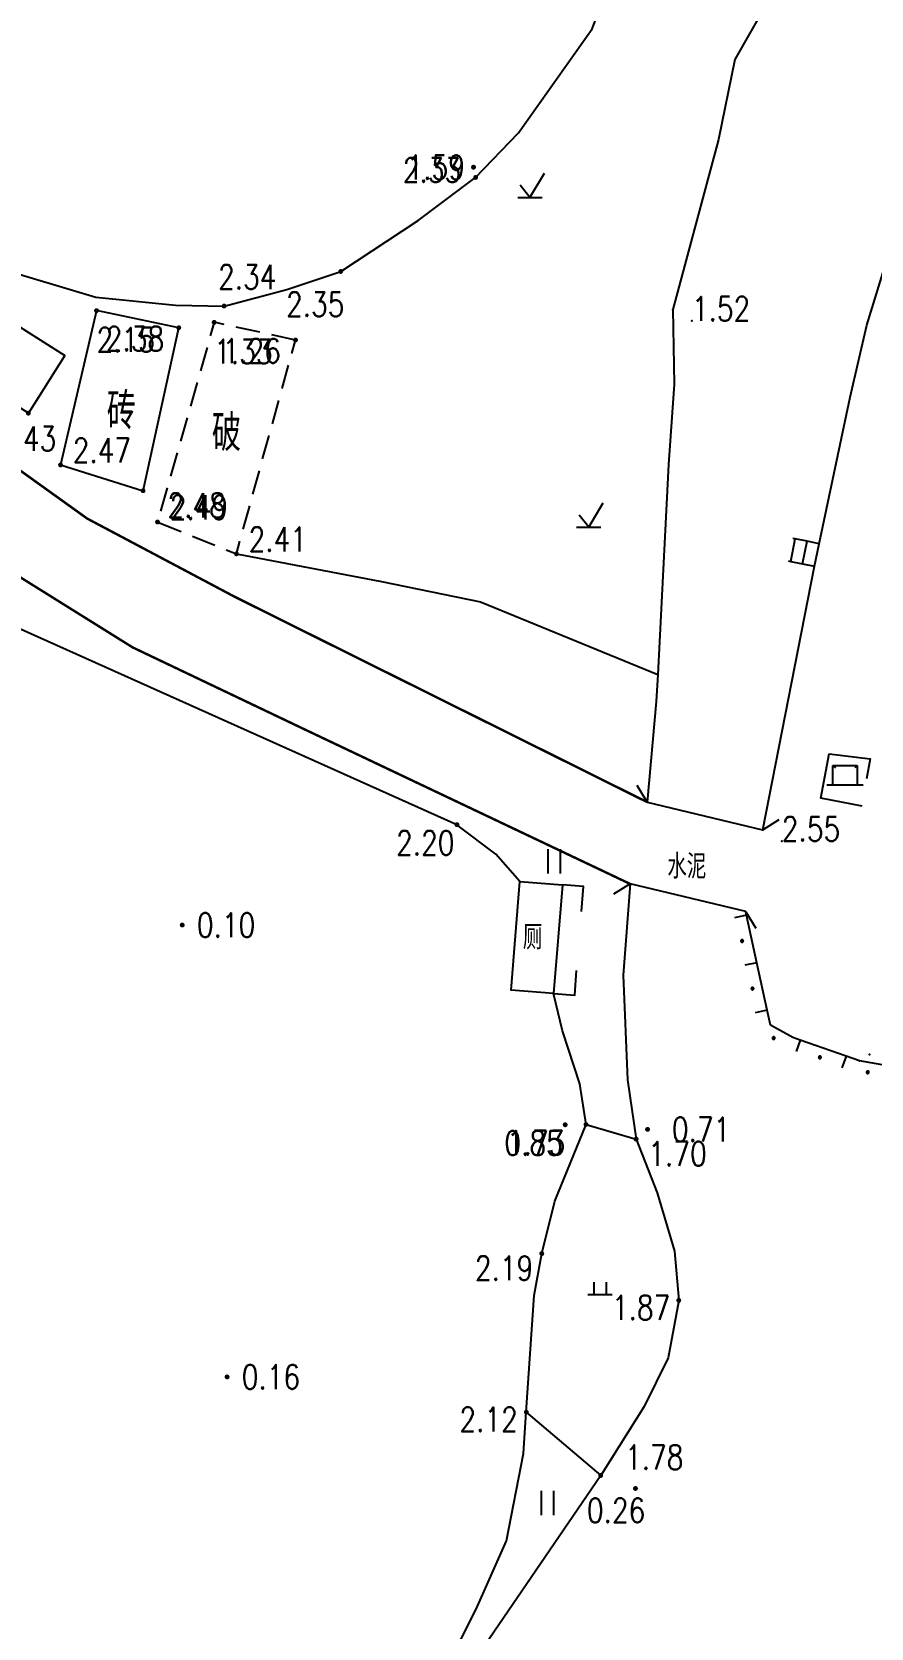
# Model space of a CAD drawing. Extents: x 500064 to 501389, y 2542464 to 2545400.
# Drawn here: x 500835.7 to 500870.2, y 2543821.3 to 2543887 of the extents above; entities that cross this region are included whole.
import ezdxf
from ezdxf.enums import TextEntityAlignment as Align

# ---------------------------------------------------------------- set-up
doc = ezdxf.new("R2010")
doc.units = 0
doc.header["$LTSCALE"] = 0.5
doc.linetypes.add('CENTER', pattern=[50.8, 31.75, -6.35, 6.35, -6.35])
doc.linetypes.add('X5', pattern=[3, 2, -1])
doc.layers.get('0').update_dxf_attribs({"linetype": 'CONTINUOUS', "lineweight": 5})
doc.layers.add('GCD', color=8, linetype='CONTINUOUS')
doc.layers.add('地形图', color=8, linetype='CONTINUOUS')
doc.styles.add('HZ', font='romans.shx', dxfattribs={"width": 0.8, "bigfont": 'hztxt.shx'})
doc.linetypes.add('10421', pattern='A,2,[150,AAA.SHX,S=1,R=0,X=0,Y=1],1e-11', length=2)
doc.linetypes.add('1161', pattern='A,0,[149,AAA.SHX,S=0.15,R=0,X=0,Y=0],-1.6', length=1.6)

# ---------------------------------------------------------------- blocks, each defined once
blk = doc.blocks.new('GC200')
at = {"linetype": 'Continuous', "const_width": 0.2, "flags": 128}
blk.add_lwpolyline([(-0.1, 0, 1), (0.1, 0, 1)], format="xyb", close=True, dxfattribs=at)
blk = doc.blocks.new('gc121')
for p, q in [((-0.5, -1), (-0.5, 1)), ((0.5, -1), (0.5, 1))]:
    blk.add_line(p, q)
blk = doc.blocks.new('gc119')
for p, q in [((-1, 0), (1, 0)), ((-0.5, 1), (-0.5, 0)), ((0.5, 1), (0.5, 0))]:
    blk.add_line(p, q)

msp = doc.modelspace()

# ---------------------------------------------------------------- linework, layer by layer
at = {"layer": '地形图', "linetype": '10421', "flags": 128}
msp.add_lwpolyline([(500844.444, 2543935.189), (500841.607, 2543935.152), (500838.849, 2543934.758), (500836.803, 2543933.444), (500833.059, 2543930.502), (500831.948, 2543928.912), (500831.205, 2543927.219), (500825.832, 2543910.869), (500823.073, 2543899.956), (500821.14, 2543892.588), (500821.048, 2543890.105), (500821.752, 2543888.035), (500825.685, 2543881.802), (500827.069, 2543880.361), (500829.055, 2543879.283), (500834.287, 2543877.27), (500838.371, 2543876.051), (500841.644, 2543875.731), (500843.644, 2543875.688), (500846.227, 2543876.364), (500848.44, 2543877.11), (500851.628, 2543879.207), (500853.986, 2543880.976), (500855.754, 2543882.804), (500858.777, 2543887.082), (500859.238, 2543888.31), (500859.385, 2543889.323), (500859.387, 2543890.346), (500859.215, 2543892.256), (500859.202, 2543894.092), (500859.342, 2543895.396), (500859.689, 2543897.388), (500860.435, 2543900.88), (500862.543, 2543910.192), (500862.745, 2543911.859), (500862.867, 2543915.719), (500862.77, 2543920.768), (500862.203, 2543924.345), (500861.329, 2543926.763), (500860.118, 2543928.747), (500858.783, 2543930.227), (500855.705, 2543932.041), (500852.403, 2543933.413), (500848.82, 2543934.344)], close=True, dxfattribs=at)
at = {"layer": '地形图', "linetype": 'Continuous', "const_width": 0.1, "flags": 128}
for points in [[(500760.41, 2543920.652), (500770.269, 2543916.573), (500783.971, 2543910.882), (500790.365, 2543907.378), (500797.258, 2543903.231), (500802.811, 2543899.447), (500809.717, 2543894.305), (500817.795, 2543888.083), (500822.683, 2543882.588), (500826.806, 2543876.871), (500833.406, 2543870.258), (500838.013, 2543866.952), (500844.088, 2543863.731), (500861.04, 2543855.292)], [(500759.558, 2543918.497), (500769.382, 2543914.433), (500782.967, 2543908.79), (500789.252, 2543905.346), (500793.368, 2543902.529), (500801.015, 2543896.592), (500810.226, 2543889.894), (500816.108, 2543885.282), (500819.844, 2543881.332), (500823.339, 2543874.998), (500827.173, 2543870.653), (500832.327, 2543866.37), (500839.886, 2543861.653), (500846.987, 2543858.268), (500860.343, 2543851.928)]]:
    msp.add_lwpolyline(points, dxfattribs=at)
at = {"layer": '地形图', "linetype": '10421'}
for points in [[(500868.114, 2543865.917), (500869.384, 2543871.949), (500870.065, 2543874.907), (500871.109, 2543878.289), (500871.138, 2543878.385), (500872.198, 2543881.82), (500873.852, 2543885.484), (500875.425, 2543889.055), (500878.248, 2543897.526), (500880.467, 2543904.185), (500880.945, 2543905.62)], [(500866.609, 2543889.277), (500864.643, 2543885.826), (500863.978, 2543882.541), (500862.089, 2543875.545), (500862.148, 2543872.482), (500861.918, 2543869.179), (500861.471, 2543860.544), (500861.414, 2543859.431), (500861.04, 2543855.293)], [(500865.788, 2543854.155), (500867.922, 2543864.995)]]:
    msp.add_lwpolyline(points, dxfattribs=at)
at = {"layer": '地形图'}
for points in [[(500856.218, 2543880.157), (500856.818, 2543881.157)], [(500855.718, 2543880.157), (500856.218, 2543880.157), (500856.718, 2543880.157)], [(500856.218, 2543880.157), (500855.818, 2543880.657)], [(500858.636, 2543866.594), (500859.236, 2543867.594)], [(500858.636, 2543866.594), (500858.236, 2543867.094)], [(500858.136, 2543866.594), (500858.636, 2543866.594), (500859.136, 2543866.594)], [(500866.942, 2543865.192), (500867.127, 2543866.115)], [(500868.108, 2543865.918), (500867.618, 2543866.017), (500867.127, 2543866.115), (500867.034, 2543866.134)], [(500867.432, 2543865.094), (500867.618, 2543866.017)], [(500867.922, 2543864.995), (500868.108, 2543865.918)], [(500866.848, 2543865.211), (500866.942, 2543865.192), (500867.432, 2543865.094), (500867.922, 2543864.995)], [(500869.881, 2543855.133), (500868.176, 2543855.45), (500868.516, 2543857.284), (500870.208, 2543857.075), (500870.053, 2543856.244)], [(500868.676, 2543856.002), (500868.676, 2543856.802)], [(500868.676, 2543856.802), (500868.776, 2543856.702)], [(500868.676, 2543856.802), (500869.676, 2543856.802)], [(500869.676, 2543856.802), (500869.576, 2543856.702)], [(500869.676, 2543856.802), (500869.676, 2543856.002)], [(500861.04, 2543855.293), (500860.621, 2543855.974)], [(500868.426, 2543856.002), (500868.676, 2543856.002), (500869.676, 2543856.002), (500869.926, 2543856.002)], [(500861.04, 2543855.292), (500865.787, 2543854.155)], [(500865.788, 2543854.155), (500866.469, 2543854.573)], [(500856.974, 2543852.362), (500856.974, 2543853.362)], [(500857.474, 2543852.362), (500857.474, 2543853.362)], [(500857.189, 2543847.422), (500855.442, 2543847.564), (500855.802, 2543852.036), (500857.551, 2543851.895), (500857.189, 2543847.422)], [(500858.34, 2543850.794), (500858.423, 2543851.824), (500857.551, 2543851.895)], [(500860.343, 2543851.928), (500859.661, 2543851.509)], [(500865.09, 2543850.79), (500860.343, 2543851.928)], [(500865.122, 2543850.645), (500864.633, 2543850.539)], [(500875.104, 2543843.743), (500873.133, 2543844.078), (500871.161, 2543844.414), (500869.763, 2543844.652), (500869.214, 2543844.846), (500867.329, 2543845.512), (500867.023, 2543845.62), (500866.107, 2543846.118), (500865.973, 2543846.737), (500865.547, 2543848.691), (500865.122, 2543850.645), (500865.091, 2543850.789), (500865.091, 2543850.79)], [(500865.091, 2543850.79), (500865.091, 2543850.789), (500865.509, 2543850.108)], [(500864.944, 2543849.533), (500864.949, 2543849.534), (500864.954, 2543849.534), (500864.959, 2543849.536), (500864.964, 2543849.538), (500864.969, 2543849.54), (500864.973, 2543849.543), (500864.977, 2543849.546), (500864.981, 2543849.55), (500864.984, 2543849.554), (500864.987, 2543849.558), (500864.989, 2543849.563), (500864.991, 2543849.568), (500864.993, 2543849.573), (500864.994, 2543849.578), (500864.994, 2543849.583), (500864.994, 2543849.589), (500864.993, 2543849.594), (500864.991, 2543849.599), (500864.989, 2543849.604), (500864.987, 2543849.608), (500864.984, 2543849.613), (500864.981, 2543849.617), (500864.979, 2543849.619), (500864.977, 2543849.62), (500864.973, 2543849.624), (500864.969, 2543849.627), (500864.964, 2543849.629), (500864.959, 2543849.631), (500864.954, 2543849.632), (500864.949, 2543849.633), (500864.944, 2543849.633), (500864.939, 2543849.633), (500864.933, 2543849.632), (500864.928, 2543849.631), (500864.923, 2543849.629), (500864.919, 2543849.627), (500864.914, 2543849.624), (500864.91, 2543849.62), (500864.907, 2543849.617), (500864.903, 2543849.613), (500864.901, 2543849.608), (500864.898, 2543849.604), (500864.896, 2543849.599), (500864.895, 2543849.594), (500864.894, 2543849.589), (500864.894, 2543849.583), (500864.894, 2543849.578), (500864.895, 2543849.573), (500864.896, 2543849.568), (500864.898, 2543849.563), (500864.901, 2543849.558), (500864.903, 2543849.554), (500864.907, 2543849.55), (500864.909, 2543849.548), (500864.91, 2543849.546), (500864.914, 2543849.543), (500864.919, 2543849.54), (500864.923, 2543849.538), (500864.928, 2543849.536), (500864.933, 2543849.534), (500864.939, 2543849.534), (500864.944, 2543849.533)], [(500864.909, 2543849.548), (500864.979, 2543849.619)], [(500865.547, 2543848.691), (500865.059, 2543848.585)], [(500857.189, 2543847.422), (500858.064, 2543847.352), (500858.137, 2543848.372)], [(500865.369, 2543847.579), (500865.374, 2543847.579), (500865.379, 2543847.58), (500865.385, 2543847.581), (500865.389, 2543847.583), (500865.394, 2543847.586), (500865.398, 2543847.589), (500865.403, 2543847.592), (500865.406, 2543847.596), (500865.41, 2543847.6), (500865.412, 2543847.604), (500865.415, 2543847.609), (500865.417, 2543847.614), (500865.418, 2543847.619), (500865.419, 2543847.624), (500865.419, 2543847.629), (500865.419, 2543847.634), (500865.418, 2543847.639), (500865.417, 2543847.645), (500865.415, 2543847.649), (500865.412, 2543847.654), (500865.41, 2543847.658), (500865.406, 2543847.663), (500865.404, 2543847.664), (500865.403, 2543847.666), (500865.398, 2543847.669), (500865.394, 2543847.672), (500865.389, 2543847.675), (500865.385, 2543847.677), (500865.379, 2543847.678), (500865.374, 2543847.679), (500865.369, 2543847.679), (500865.364, 2543847.679), (500865.359, 2543847.678), (500865.354, 2543847.677), (500865.349, 2543847.675), (500865.344, 2543847.672), (500865.34, 2543847.669), (500865.336, 2543847.666), (500865.332, 2543847.663), (500865.329, 2543847.658), (500865.326, 2543847.654), (500865.323, 2543847.649), (500865.322, 2543847.645), (500865.32, 2543847.639), (500865.319, 2543847.634), (500865.319, 2543847.629), (500865.319, 2543847.624), (500865.32, 2543847.619), (500865.322, 2543847.614), (500865.323, 2543847.609), (500865.326, 2543847.604), (500865.329, 2543847.6), (500865.332, 2543847.596), (500865.334, 2543847.594), (500865.336, 2543847.592), (500865.34, 2543847.589), (500865.344, 2543847.586), (500865.349, 2543847.583), (500865.354, 2543847.581), (500865.359, 2543847.58), (500865.364, 2543847.579), (500865.369, 2543847.579)], [(500865.334, 2543847.594), (500865.404, 2543847.664)], [(500865.973, 2543846.737), (500865.484, 2543846.631)], [(500866.238, 2543845.542), (500866.243, 2543845.542), (500866.249, 2543845.543), (500866.254, 2543845.544), (500866.259, 2543845.546), (500866.263, 2543845.548), (500866.268, 2543845.551), (500866.272, 2543845.554), (500866.275, 2543845.558), (500866.279, 2543845.562), (500866.281, 2543845.566), (500866.284, 2543845.571), (500866.286, 2543845.576), (500866.287, 2543845.581), (500866.288, 2543845.586), (500866.288, 2543845.591), (500866.288, 2543845.597), (500866.287, 2543845.602), (500866.286, 2543845.607), (500866.284, 2543845.612), (500866.281, 2543845.616), (500866.279, 2543845.621), (500866.275, 2543845.625), (500866.274, 2543845.627), (500866.272, 2543845.629), (500866.268, 2543845.632), (500866.263, 2543845.635), (500866.259, 2543845.637), (500866.254, 2543845.639), (500866.249, 2543845.64), (500866.243, 2543845.641), (500866.238, 2543845.641), (500866.233, 2543845.641), (500866.228, 2543845.64), (500866.223, 2543845.639), (500866.218, 2543845.637), (500866.213, 2543845.635), (500866.209, 2543845.632), (500866.205, 2543845.629), (500866.201, 2543845.625), (500866.198, 2543845.621), (500866.195, 2543845.616), (500866.192, 2543845.612), (500866.191, 2543845.607), (500866.189, 2543845.602), (500866.188, 2543845.597), (500866.188, 2543845.591), (500866.188, 2543845.586), (500866.189, 2543845.581), (500866.191, 2543845.576), (500866.192, 2543845.571), (500866.195, 2543845.566), (500866.198, 2543845.562), (500866.201, 2543845.558), (500866.203, 2543845.556), (500866.205, 2543845.554), (500866.209, 2543845.551), (500866.213, 2543845.548), (500866.218, 2543845.546), (500866.223, 2543845.544), (500866.228, 2543845.543), (500866.233, 2543845.542), (500866.238, 2543845.542)], [(500866.203, 2543845.556), (500866.274, 2543845.627)], [(500867.329, 2543845.512), (500867.162, 2543845.041)], [(500868.138, 2543844.752), (500868.143, 2543844.752), (500868.149, 2543844.753), (500868.154, 2543844.754), (500868.159, 2543844.756), (500868.163, 2543844.758), (500868.168, 2543844.761), (500868.172, 2543844.765), (500868.175, 2543844.768), (500868.179, 2543844.772), (500868.182, 2543844.777), (500868.184, 2543844.781), (500868.186, 2543844.786), (500868.187, 2543844.791), (500868.188, 2543844.797), (500868.188, 2543844.802), (500868.188, 2543844.807), (500868.187, 2543844.812), (500868.186, 2543844.817), (500868.184, 2543844.822), (500868.182, 2543844.827), (500868.179, 2543844.831), (500868.175, 2543844.835), (500868.174, 2543844.837), (500868.172, 2543844.839), (500868.168, 2543844.842), (500868.163, 2543844.845), (500868.159, 2543844.847), (500868.154, 2543844.849), (500868.149, 2543844.851), (500868.143, 2543844.851), (500868.138, 2543844.852), (500868.133, 2543844.851), (500868.128, 2543844.851), (500868.123, 2543844.849), (500868.118, 2543844.847), (500868.113, 2543844.845), (500868.109, 2543844.842), (500868.105, 2543844.839), (500868.101, 2543844.835), (500868.098, 2543844.831), (500868.095, 2543844.827), (500868.093, 2543844.822), (500868.091, 2543844.817), (500868.089, 2543844.812), (500868.089, 2543844.807), (500868.088, 2543844.802), (500868.089, 2543844.797), (500868.089, 2543844.791), (500868.091, 2543844.786), (500868.093, 2543844.781), (500868.095, 2543844.777), (500868.098, 2543844.772), (500868.101, 2543844.768), (500868.103, 2543844.766), (500868.105, 2543844.765), (500868.109, 2543844.761), (500868.113, 2543844.758), (500868.118, 2543844.756), (500868.123, 2543844.754), (500868.128, 2543844.753), (500868.133, 2543844.752), (500868.138, 2543844.752)], [(500868.103, 2543844.766), (500868.174, 2543844.837)], [(500869.214, 2543844.846), (500869.048, 2543844.374)], [(500870.108, 2543844.137), (500870.113, 2543844.138), (500870.119, 2543844.139), (500870.124, 2543844.14), (500870.128, 2543844.142), (500870.133, 2543844.144), (500870.138, 2543844.147), (500870.142, 2543844.15), (500870.145, 2543844.154), (500870.149, 2543844.158), (500870.151, 2543844.162), (500870.154, 2543844.167), (500870.156, 2543844.172), (500870.157, 2543844.177), (500870.158, 2543844.182), (500870.158, 2543844.187), (500870.158, 2543844.193), (500870.157, 2543844.198), (500870.156, 2543844.203), (500870.154, 2543844.208), (500870.151, 2543844.212), (500870.149, 2543844.217), (500870.145, 2543844.221), (500870.143, 2543844.223), (500870.142, 2543844.225), (500870.138, 2543844.228), (500870.133, 2543844.231), (500870.128, 2543844.233), (500870.124, 2543844.235), (500870.119, 2543844.236), (500870.113, 2543844.237), (500870.108, 2543844.237), (500870.103, 2543844.237), (500870.098, 2543844.236), (500870.093, 2543844.235), (500870.088, 2543844.233), (500870.083, 2543844.231), (500870.079, 2543844.228), (500870.075, 2543844.225), (500870.071, 2543844.221), (500870.068, 2543844.217), (500870.065, 2543844.212), (500870.062, 2543844.208), (500870.061, 2543844.203), (500870.059, 2543844.198), (500870.058, 2543844.193), (500870.058, 2543844.187), (500870.058, 2543844.182), (500870.059, 2543844.177), (500870.061, 2543844.172), (500870.062, 2543844.167), (500870.065, 2543844.162), (500870.068, 2543844.158), (500870.071, 2543844.154), (500870.073, 2543844.152), (500870.075, 2543844.15), (500870.079, 2543844.147), (500870.083, 2543844.144), (500870.088, 2543844.142), (500870.093, 2543844.14), (500870.098, 2543844.139), (500870.103, 2543844.138), (500870.108, 2543844.137)], [(500870.073, 2543844.152), (500870.143, 2543844.223)]]:
    msp.add_lwpolyline(points, dxfattribs=at)
at = {"layer": '地形图', "linetype": 'Continuous', "flags": 128}
for points in [[(500837.096, 2543873.649), (500835.595, 2543871.285), (500832.123, 2543873.49), (500833.624, 2543875.854)], [(500841.78, 2543874.795), (500838.4, 2543875.501), (500836.919, 2543869.156), (500840.312, 2543868.096)]]:
    msp.add_lwpolyline(points, close=True, dxfattribs=at)
for points in [[(500841.78, 2543874.795), (500838.4, 2543875.501)], [(500836.919, 2543869.156), (500840.312, 2543868.096)]]:
    msp.add_lwpolyline(points, dxfattribs=at)
at = {"layer": '地形图', "linetype": 'X5', "flags": 128}
msp.add_lwpolyline([(500846.579, 2543874.292), (500843.235, 2543875.02), (500840.907, 2543866.811), (500844.15, 2543865.501)], close=True, dxfattribs=at)
at = {"layer": '地形图', "linetype": '10421', "elevation": 2.195, "flags": 128}
msp.add_lwpolyline([(500853.217, 2543854.366), (500835.177, 2543862.446), (500828.205, 2543865.001), (500822.091, 2543866.728), (500820.627, 2543866.946), (500819.731, 2543866.658), (500818.723, 2543865.421), (500817.63, 2543862.936), (500814.345, 2543854.465), (500812.834, 2543850.475), (500810.037, 2543840.812), (500806.11, 2543828.506), (500805.727, 2543827.061), (500804.838, 2543822.68), (500804.572, 2543821.484), (500804.454, 2543820.243), (500804.763, 2543818.752), (500805.363, 2543817.456), (500806.181, 2543816.572), (500807.467, 2543815.699), (500811.048, 2543814.562), (500823.932, 2543809.334), (500831.71, 2543807.287), (500837.095, 2543805.632), (500841.314, 2543804.319), (500842.98, 2543803.988), (500843.969, 2543804.05), (500845.254, 2543804.769), (500846.002, 2543805.751), (500846.397, 2543806.937), (500846.68, 2543807.663), (500850.307, 2543816.108), (500852.774, 2543819.669), (500854.009, 2543822.113), (500855.249, 2543824.92), (500855.955, 2543828.514), (500856.069, 2543830.213), (500856.395, 2543835.008), (500856.705, 2543836.732), (500857.238, 2543838.892), (500858.524, 2543842.038), (500858.267, 2543843.708), (500857.558, 2543845.887), (500857.189, 2543847.422), (500855.442, 2543847.564), (500855.802, 2543852.036), (500854.822, 2543853.147)], close=True, dxfattribs=at)
at = {"layer": '地形图', "linetype": '1161'}
msp.add_lwpolyline([(500844.15, 2543865.501), (500850.12, 2543864.367), (500854.187, 2543863.525), (500861.471, 2543860.544)], dxfattribs=at)
at = {"layer": '地形图', "linetype": '10421', "flags": 128}
msp.add_lwpolyline([(500860.343, 2543851.928), (500860.047, 2543848.173), (500860.224, 2543843.871), (500860.586, 2543841.436), (500861.444, 2543839.235), (500862.157, 2543836.826), (500862.338, 2543834.809), (500861.901, 2543832.451), (500860.911, 2543830.439), (500859.128, 2543827.609), (500851.893, 2543817.011), (500850.945, 2543815.282), (500850.008, 2543813.394), (500847.518, 2543806.489), (500847.098, 2543805.734), (500846.64, 2543805.158), (500845.603, 2543804.195), (500844.63, 2543803.65), (500843.912, 2543803.41), (500843.033, 2543803.431), (500841.899, 2543803.694), (500838.886, 2543804.666), (500837.358, 2543805.028), (500836.219, 2543805.211), (500835.198, 2543805.278), (500833.319, 2543805.204), (500832.559, 2543805.261), (500831.069, 2543805.446), (500823.29, 2543806.657), (500820.881, 2543807.2), (500817.506, 2543808.162), (500813.685, 2543809.652), (500811.133, 2543811.063), (500810.562, 2543811.189), (500809.059, 2543811.24), (500806.627, 2543811.101), (500804.968, 2543810.83), (500804.108, 2543810.524), (500803.544, 2543810.028), (500802.875, 2543809.264), (500802.289, 2543808.208), (500801.898, 2543807.177), (500801.711, 2543806.174), (500801.722, 2543805.504), (500802.184, 2543804.167), (500802.293, 2543803.494), (500802.284, 2543802.744), (500802.173, 2543802.052), (500802.121, 2543801.759), (500802.038, 2543801.542), (500801.778, 2543801.351), (500798.924, 2543800.552), (500798.309, 2543800.226), (500798.148, 2543800.084), (500798.065, 2543799.938), (500797.985, 2543799.517), (500798.448, 2543797.098), (500798.544, 2543796.806), (500798.733, 2543796.507), (500798.851, 2543796.454), (500799.025, 2543796.436), (500799.182, 2543796.474), (500799.312, 2543796.541), (500800.273, 2543797.618), (500800.469, 2543797.754), (500800.737, 2543797.895), (500801.053, 2543797.953), (500801.388, 2543797.941), (500804.649, 2543797.386), (500805.832, 2543797.09), (500809.789, 2543795.991), (500814.45, 2543794.43), (500819.265, 2543792.747), (500823.708, 2543790.935), (500830.01, 2543788.428), (500830.42, 2543788.161), (500830.684, 2543787.752), (500830.717, 2543787.25), (500830.635, 2543786.574), (500828.876, 2543781.625), (500824.671, 2543771.397), (500823.392, 2543767.802), (500820.356, 2543759.78), (500819.801, 2543757.665), (500819.636, 2543756.3), (500819.695, 2543755.201), (500819.926, 2543753.871), (500820.289, 2543752.135), (500820.164, 2543750.426), (500819.733, 2543748.326), (500814.277, 2543735.818), (500812.157, 2543730.812), (500810.77, 2543727.398), (500810.197, 2543726.096), (500804.923, 2543715.593), (500801.135, 2543708.145), (500800.056, 2543706.559), (500799.568, 2543706.249), (500798.843, 2543705.997), (500797.404, 2543705.787), (500796.77, 2543705.817), (500796.121, 2543705.928), (500789.994, 2543708.502), (500787.543, 2543709.301), (500781.647, 2543711.482), (500775.489, 2543713.089), (500771.585, 2543714.053), (500760.307, 2543715.899), (500759.63, 2543715.908), (500759.318, 2543715.773), (500759.19, 2543715.596), (500759.132, 2543715.308), (500758.909, 2543712.025), (500758.852, 2543710.191), (500758.616, 2543704.913), (500758.641, 2543703.982), (500758.815, 2543703.42), (500759.291, 2543702.774), (500759.912, 2543702.198), (500760.502, 2543701.735), (500762.052, 2543700.977), (500767.871, 2543698.438), (500770.746, 2543697.33), (500775.392, 2543695.692), (500776.018, 2543695.527), (500776.429, 2543695.584), (500777.993, 2543696.026), (500778.308, 2543696.078), (500778.564, 2543696.038), (500778.801, 2543695.977), (500786.589, 2543693.437), (500788.881, 2543692.619), (500791.081, 2543691.701), (500793.057, 2543690.679), (500793.256, 2543690.443), (500793.444, 2543690.116), (500793.597, 2543689.678), (500793.583, 2543689.13), (500793.424, 2543688.696), (500792.696, 2543687.458), (500792.27, 2543686.532), (500789.308, 2543677.158), (500787.385, 2543672.284), (500786.233, 2543668.935), (500784.592, 2543662.504), (500783.42, 2543656.342), (500783.174, 2543653.102), (500783.306, 2543649.457), (500783.549, 2543647.984), (500784.91, 2543643.685), (500785.566, 2543641.799), (500786.043, 2543639.398), (500786.337, 2543637.109), (500786.169, 2543630.304), (500786.054, 2543629.794), (500785.868, 2543629.496), (500785.369, 2543629.434), (500784.87, 2543629.534), (500782.302, 2543630.056), (500780.179, 2543630.601), (500776.162, 2543631.868), (500773.51, 2543632.933), (500768.622, 2543635.33), (500764.488, 2543637.161), (500762.961, 2543637.683), (500760.591, 2543638.221), (500758.572, 2543638.617), (500757.477, 2543638.755), (500756.614, 2543638.711), (500754.644, 2543637.464), (500753.951, 2543637.222), (500749.75, 2543637.4), (500747.868, 2543637.509), (500747.238, 2543637.413), (500746.88, 2543637.207), (500746.726, 2543637.013), (500746.522, 2543636.579), (500746.314, 2543635.787), (500746.138, 2543635.303), (500745.946, 2543635.058), (500741.716, 2543632.814), (500739.79, 2543631.823), (500734.266, 2543628.917), (500733.774, 2543628.751), (500733.273, 2543628.674), (500733.04, 2543628.823), (500732.916, 2543629.01), (500732.441, 2543630.626), (500732.355, 2543630.78), (500732.197, 2543630.906), (500731.749, 2543631.013), (500731.241, 2543631.002), (500724.288, 2543630.447), (500712.949, 2543630.645), (500711.325, 2543630.634), (500700.435, 2543629.704), (500690.727, 2543628.745), (500688.358, 2543628.605), (500683.424, 2543628.311), (500679.368, 2543628.16), (500675.508, 2543628.369), (500672.672, 2543628.904), (500670.448, 2543629.513), (500669.135, 2543630.089), (500666.228, 2543631.331), (500663.88, 2543632.429), (500662.231, 2543633.593), (500661.28, 2543634.705), (500660.618, 2543636.077), (500659.469, 2543640.107), (500658.985, 2543641.512), (500658.469, 2543642.778), (500656.226, 2543646.444), (500655.177, 2543647.656), (500648.572, 2543653.759), (500648.131, 2543654.519), (500647.792, 2543655.337), (500647.668, 2543656.082), (500647.599, 2543656.926), (500648.349, 2543665.451), (500648.591, 2543668.017), (500648.598, 2543669.946), (500648.074, 2543678.756), (500648.063, 2543679.504), (500648.153, 2543680.673), (500648.66, 2543685.231), (500649.522, 2543690.364), (500649.605, 2543691.42), (500649.602, 2543692.247), (500649.394, 2543692.709), (500649.152, 2543693.058), (500639.722, 2543698.395), (500639.047, 2543698.96), (500638.606, 2543699.429), (500638.363, 2543700.114), (500638.123, 2543701.005), (500637.19, 2543705.892), (500637.056, 2543707.165), (500637.173, 2543709.494), (500637.972, 2543713.611), (500638.014, 2543714.168), (500637.897, 2543715.46), (500637.016, 2543719.21), (500636.885, 2543720.059), (500636.661, 2543722.165), (500636.162, 2543732.418), (500636.259, 2543733.964), (500636.438, 2543735.027), (500636.684, 2543735.902), (500637.752, 2543739.042), (500640.183, 2543744.392), (500644.069, 2543753.036), (500646.886, 2543758.268), (500646.946, 2543758.764), (500646.947, 2543759.128), (500646.805, 2543759.441), (500646.535, 2543759.695), (500644.538, 2543760.65)], dxfattribs=at)
at = {"layer": '地形图', "linetype": '1161', "flags": 128}
for points, elevation in [([(500858.524, 2543842.038), (500860.586, 2543841.436)], 1.726), ([(500856.069, 2543830.213), (500859.128, 2543827.609)], 2.116)]:
    msp.add_lwpolyline(points, dxfattribs=dict(at, elevation=elevation))
at = {"layer": '地形图', "ltscale": 10}
for p in [(500862.089, 2543875.545), (500865.787, 2543854.155), (500869.763, 2543844.652)]:
    msp.add_point(p, dxfattribs=at)
at = {"layer": '地形图', "linetype": 'CENTER'}
for p in [(500862.876, 2543875.078, 1.52), (500866.575, 2543853.688, 2.55), (500870.179, 2543844.917, 2.61)]:
    msp.add_point(p, dxfattribs=at)

# ---------------------------------------------------------------- block references
at = {"layer": '地形图', "linetype": 'Continuous'}
ref = msp.add_blockref('GC200', (500853.986, 2543880.976, 2.33), dxfattribs=dict(at, xscale=0.5, yscale=0.5, zscale=0.5))
ref.add_attrib('height', '2.33', dxfattribs={"layer": 'GCD', "linetype": 'Continuous', "height": 1, "style": 'HZ', "width": 0.8}).set_placement((500850.986, 2543881.276, 2.33), align=Align.MIDDLE_LEFT)
ref = msp.add_blockref('GC200', (500853.899, 2543881.398, 1.594), dxfattribs=dict(at, xscale=0.5, yscale=0.5, zscale=0.5))
ref.add_attrib('height', '1.59', dxfattribs={"layer": 'GCD', "linetype": 'Continuous', "height": 1, "style": 'HZ', "width": 0.8}).set_placement((500851.149, 2543881.398, 1.59), align=Align.MIDDLE_LEFT)
ref = msp.add_blockref('GC200', (500843.644, 2543875.688, 2.344), dxfattribs=dict(at, xscale=0.5, yscale=0.5, zscale=0.5))
ref.add_attrib('height', '2.34', dxfattribs={"layer": 'GCD', "linetype": 'Continuous', "height": 1, "style": 'HZ', "width": 0.8}).set_placement((500843.394, 2543876.888, 2.34), align=Align.MIDDLE_LEFT)
ref = msp.add_blockref('GC200', (500848.44, 2543877.11, 2.346), dxfattribs=dict(at, xscale=0.5, yscale=0.5, zscale=0.5))
ref.add_attrib('height', '2.35', dxfattribs={"layer": 'GCD', "linetype": 'Continuous', "height": 1, "style": 'HZ', "width": 0.8}).set_placement((500846.19, 2543875.76, 2.35), align=Align.MIDDLE_LEFT)
ref = msp.add_blockref('GC200', (500838.4, 2543875.501, 2.148), dxfattribs=dict(at, xscale=0.5, yscale=0.5, zscale=0.5))
ref.add_attrib('height', '2.15', dxfattribs={"layer": 'GCD', "linetype": 'Continuous', "height": 1, "style": 'HZ', "width": 0.8}).set_placement((500838.4, 2543874.301, 2.15), align=Align.MIDDLE_LEFT)
ref = msp.add_blockref('GC200', (500841.78, 2543874.795, 2.384), dxfattribs=dict(at, xscale=0.5, yscale=0.5, zscale=0.5))
ref.add_attrib('height', '2.38', dxfattribs={"layer": 'GCD', "linetype": 'Continuous', "height": 1, "style": 'HZ', "width": 0.8}).set_placement((500838.78, 2543874.345, 2.38), align=Align.MIDDLE_LEFT)
ref = msp.add_blockref('GC200', (500843.235, 2543875.02, 1.326), dxfattribs=dict(at, xscale=0.5, yscale=0.5, zscale=0.5))
ref.add_attrib('height', '1.33', dxfattribs={"layer": 'GCD', "linetype": 'Continuous', "height": 1, "style": 'HZ', "width": 0.8}).set_placement((500843.235, 2543873.82, 1.33), align=Align.MIDDLE_LEFT)
ref = msp.add_blockref('GC200', (500846.579, 2543874.292, 1.258), dxfattribs=dict(at, xscale=0.5, yscale=0.5, zscale=0.5))
ref.add_attrib('height', '1.26', dxfattribs={"layer": 'GCD', "linetype": 'Continuous', "height": 1, "style": 'HZ', "width": 0.8}).set_placement((500843.579, 2543873.842, 1.26), align=Align.MIDDLE_LEFT)
ref = msp.add_blockref('GC200', (500835.595, 2543871.285, 2.426), dxfattribs=dict(at, xscale=0.5, yscale=0.5, zscale=0.5))
ref.add_attrib('height', '2.43', dxfattribs={"layer": 'GCD', "linetype": 'Continuous', "height": 1, "style": 'HZ', "width": 0.8}).set_placement((500834.345, 2543870.235, 2.43), align=Align.MIDDLE_LEFT)
ref = msp.add_blockref('GC200', (500836.919, 2543869.156, 2.474), dxfattribs=dict(at, xscale=0.5, yscale=0.5, zscale=0.5))
ref.add_attrib('height', '2.47', dxfattribs={"layer": 'GCD', "linetype": 'Continuous', "height": 1, "style": 'HZ', "width": 0.8}).set_placement((500837.419, 2543869.756, 2.47), align=Align.MIDDLE_LEFT)
ref = msp.add_blockref('GC200', (500840.312, 2543868.096, 2.479), dxfattribs=dict(at, xscale=0.5, yscale=0.5, zscale=0.5))
ref.add_attrib('height', '2.48', dxfattribs={"layer": 'GCD', "linetype": 'Continuous', "height": 1, "style": 'HZ', "width": 0.8}).set_placement((500841.312, 2543867.496, 2.48), align=Align.MIDDLE_LEFT)
ref = msp.add_blockref('GC200', (500840.907, 2543866.811, 2.488), dxfattribs=dict(at, xscale=0.5, yscale=0.5, zscale=0.5))
ref.add_attrib('height', '2.49', dxfattribs={"layer": 'GCD', "linetype": 'Continuous', "height": 1, "style": 'HZ', "width": 0.8}).set_placement((500841.407, 2543867.411, 2.49), align=Align.MIDDLE_LEFT)
ref = msp.add_blockref('GC200', (500844.15, 2543865.501, 2.412), dxfattribs=dict(at, xscale=0.5, yscale=0.5, zscale=0.5))
ref.add_attrib('height', '2.41', dxfattribs={"layer": 'GCD', "linetype": 'Continuous', "height": 1, "style": 'HZ', "width": 0.8}).set_placement((500844.65, 2543866.101, 2.41), align=Align.MIDDLE_LEFT)
ref = msp.add_blockref('GC200', (500853.217, 2543854.366, 2.195), dxfattribs=dict(at, xscale=0.5, yscale=0.5, zscale=0.5))
ref.add_attrib('height', '2.20', dxfattribs={"layer": 'GCD', "linetype": 'Continuous', "height": 1, "style": 'HZ', "width": 0.8}).set_placement((500850.717, 2543853.616, 2.2), align=Align.MIDDLE_LEFT)
ref = msp.add_blockref('GC200', (500841.923, 2543850.238, 0.1), dxfattribs=dict(at, xscale=0.5, yscale=0.5, zscale=0.5))
ref.add_attrib('height', '0.10', dxfattribs={"layer": 'GCD', "linetype": 'Continuous', "height": 1, "style": 'HZ', "width": 0.8}).set_placement((500842.523, 2543850.238, 0.1), align=Align.MIDDLE_LEFT)
ref = msp.add_blockref('GC200', (500857.668, 2543842.027, 0.853), dxfattribs=dict(at, xscale=0.5, yscale=0.5, zscale=0.5))
ref.add_attrib('height', '0.85', dxfattribs={"layer": 'GCD', "linetype": 'Continuous', "height": 1, "style": 'HZ', "width": 0.8}).set_placement((500855.168, 2543841.277, 0.85), align=Align.MIDDLE_LEFT)
ref = msp.add_blockref('GC200', (500858.524, 2543842.038, 1.726), dxfattribs=dict(at, xscale=0.5, yscale=0.5, zscale=0.5))
ref.add_attrib('height', '1.73', dxfattribs={"layer": 'GCD', "linetype": 'Continuous', "height": 1, "style": 'HZ', "width": 0.8}).set_placement((500855.274, 2543841.288, 1.73), align=Align.MIDDLE_LEFT)
ref = msp.add_blockref('GC200', (500861.054, 2543841.838, 0.714), dxfattribs=dict(at, xscale=0.5, yscale=0.5, zscale=0.5))
ref.add_attrib('height', '0.71', dxfattribs={"layer": 'GCD', "linetype": 'Continuous', "height": 1, "style": 'HZ', "width": 0.8}).set_placement((500862.054, 2543841.838, 0.71), align=Align.MIDDLE_LEFT)
ref = msp.add_blockref('GC200', (500860.586, 2543841.436, 1.696), dxfattribs=dict(at, xscale=0.5, yscale=0.5, zscale=0.5))
ref.add_attrib('height', '1.70', dxfattribs={"layer": 'GCD', "linetype": 'Continuous', "height": 1, "style": 'HZ', "width": 0.8}).set_placement((500861.086, 2543840.836, 1.7), align=Align.MIDDLE_LEFT)
ref = msp.add_blockref('GC200', (500856.705, 2543836.732, 2.185), dxfattribs=dict(at, xscale=0.5, yscale=0.5, zscale=0.5))
ref.add_attrib('height', '2.19', dxfattribs={"layer": 'GCD', "linetype": 'Continuous', "height": 1, "style": 'HZ', "width": 0.8}).set_placement((500853.955, 2543836.132, 2.19), align=Align.MIDDLE_LEFT)
at = {"layer": '地形图', "linetype": 'Continuous', "xscale": 0.5, "yscale": 0.5}
for name, p in [('gc119', (500859.102, 2543835.055)), ('gc121', (500856.95, 2543826.483))]:
    msp.add_blockref(name, p, dxfattribs=at)
at = {"layer": '地形图', "linetype": 'Continuous'}
ref = msp.add_blockref('GC200', (500862.338, 2543834.809, 1.868), dxfattribs=dict(at, xscale=0.5, yscale=0.5, zscale=0.5))
ref.add_attrib('height', '1.87', dxfattribs={"layer": 'GCD', "linetype": 'Continuous', "height": 1, "style": 'HZ', "width": 0.8}).set_placement((500859.588, 2543834.509, 1.87), align=Align.MIDDLE_LEFT)
ref = msp.add_blockref('GC200', (500843.768, 2543831.661, 0.16), dxfattribs=dict(at, xscale=0.5, yscale=0.5, zscale=0.5))
ref.add_attrib('height', '0.16', dxfattribs={"layer": 'GCD', "linetype": 'Continuous', "height": 1, "style": 'HZ', "width": 0.8}).set_placement((500844.368, 2543831.661, 0.16), align=Align.MIDDLE_LEFT)
ref = msp.add_blockref('GC200', (500856.069, 2543830.213, 2.116), dxfattribs=dict(at, xscale=0.5, yscale=0.5, zscale=0.5))
ref.add_attrib('height', '2.12', dxfattribs={"layer": 'GCD', "linetype": 'Continuous', "height": 1, "style": 'HZ', "width": 0.8}).set_placement((500853.319, 2543829.913, 2.12), align=Align.MIDDLE_LEFT)
ref = msp.add_blockref('GC200', (500859.128, 2543827.609, 1.782), dxfattribs=dict(at, xscale=0.5, yscale=0.5, zscale=0.5))
ref.add_attrib('height', '1.78', dxfattribs={"layer": 'GCD', "linetype": 'Continuous', "height": 1, "style": 'HZ', "width": 0.8}).set_placement((500860.128, 2543828.359, 1.78), align=Align.MIDDLE_LEFT)
ref = msp.add_blockref('GC200', (500860.558, 2543827.074, 0.258), dxfattribs=dict(at, xscale=0.5, yscale=0.5, zscale=0.5))
ref.add_attrib('height', '0.26', dxfattribs={"layer": 'GCD', "linetype": 'Continuous', "height": 1, "style": 'HZ', "width": 0.8}).set_placement((500858.558, 2543826.174, 0.26), align=Align.MIDDLE_LEFT)

# ---------------------------------------------------------------- texts
at = {"layer": '地形图', "ltscale": 10, "style": 'HZ', "width": 0.8}
for s, p in [('1.52', (500862.876, 2543875.078)), ('2.55', (500866.575, 2543853.688)), ('水泥', (500861.868, 2543852.148)), ('厕', (500855.927, 2543849.238))]:
    msp.add_text(s, height=1, dxfattribs=at).set_placement(p)
at = {"layer": '地形图', "linetype": 'Continuous', "style": 'HZ', "width": 0.8}
msp.add_text('砖', height=1.5, dxfattribs=at).set_placement((500840.02, 2543871.374), align=Align.MIDDLE_RIGHT)
at = {"layer": '地形图', "linetype": 'X5', "style": 'HZ', "width": 0.8}
msp.add_text('破', height=1.5, dxfattribs=at).set_placement((500843.743, 2543870.552), align=Align.MIDDLE)

doc.saveas('drawing.dxf')
